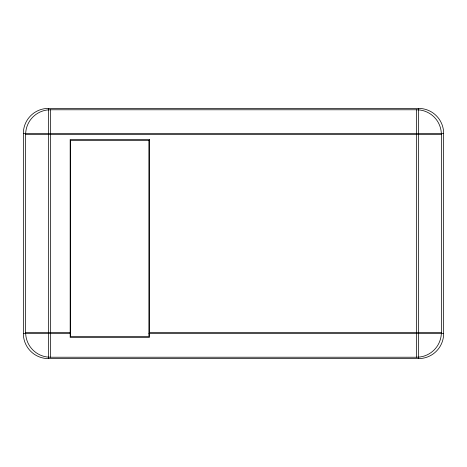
<?xml version="1.0" encoding="UTF-8"?>
<svg xmlns="http://www.w3.org/2000/svg" width="467" height="467" viewBox="0 0 467 467"><rect width="100%" height="100%" fill="white"/><g stroke="black" fill="none" stroke-linecap="round" stroke-linejoin="round"><path stroke-width="0.7" d="M48.37 108.408L418.63 108.408A25.02 25.02 0 0 1 443.65 133.428L443.65 333.572A25.02 25.02 0 0 1 418.63 358.592L48.37 358.592A25.02 25.02 0 0 1 23.35 333.572L23.35 133.428A25.02 25.02 0 0 1 48.37 108.408L48.37 358.592M50.383 109.774L416.617 109.774A24.745 24.745 0 0 1 441.362 134.519L441.362 332.481A24.745 24.745 0 0 1 416.617 357.226L50.383 357.226A24.745 24.745 0 0 1 25.638 332.481L25.638 134.519A24.745 24.745 0 0 1 50.383 109.774L50.383 357.226M23.35 133.428L443.65 133.428M25.638 134.519L441.362 134.519M25.638 332.481L70.178 332.481M149.364 332.481L441.362 332.481M23.35 333.572L70.424 333.572M148.891 333.572L443.65 333.572M418.63 108.408L418.63 358.592M416.617 109.774L416.617 357.226M149.364 139.47L70.178 139.47L70.178 337.431L149.364 337.431L149.364 139.47M148.891 140.421L70.424 140.421L70.424 336.584L148.891 336.584L148.891 140.421"/></g></svg>
